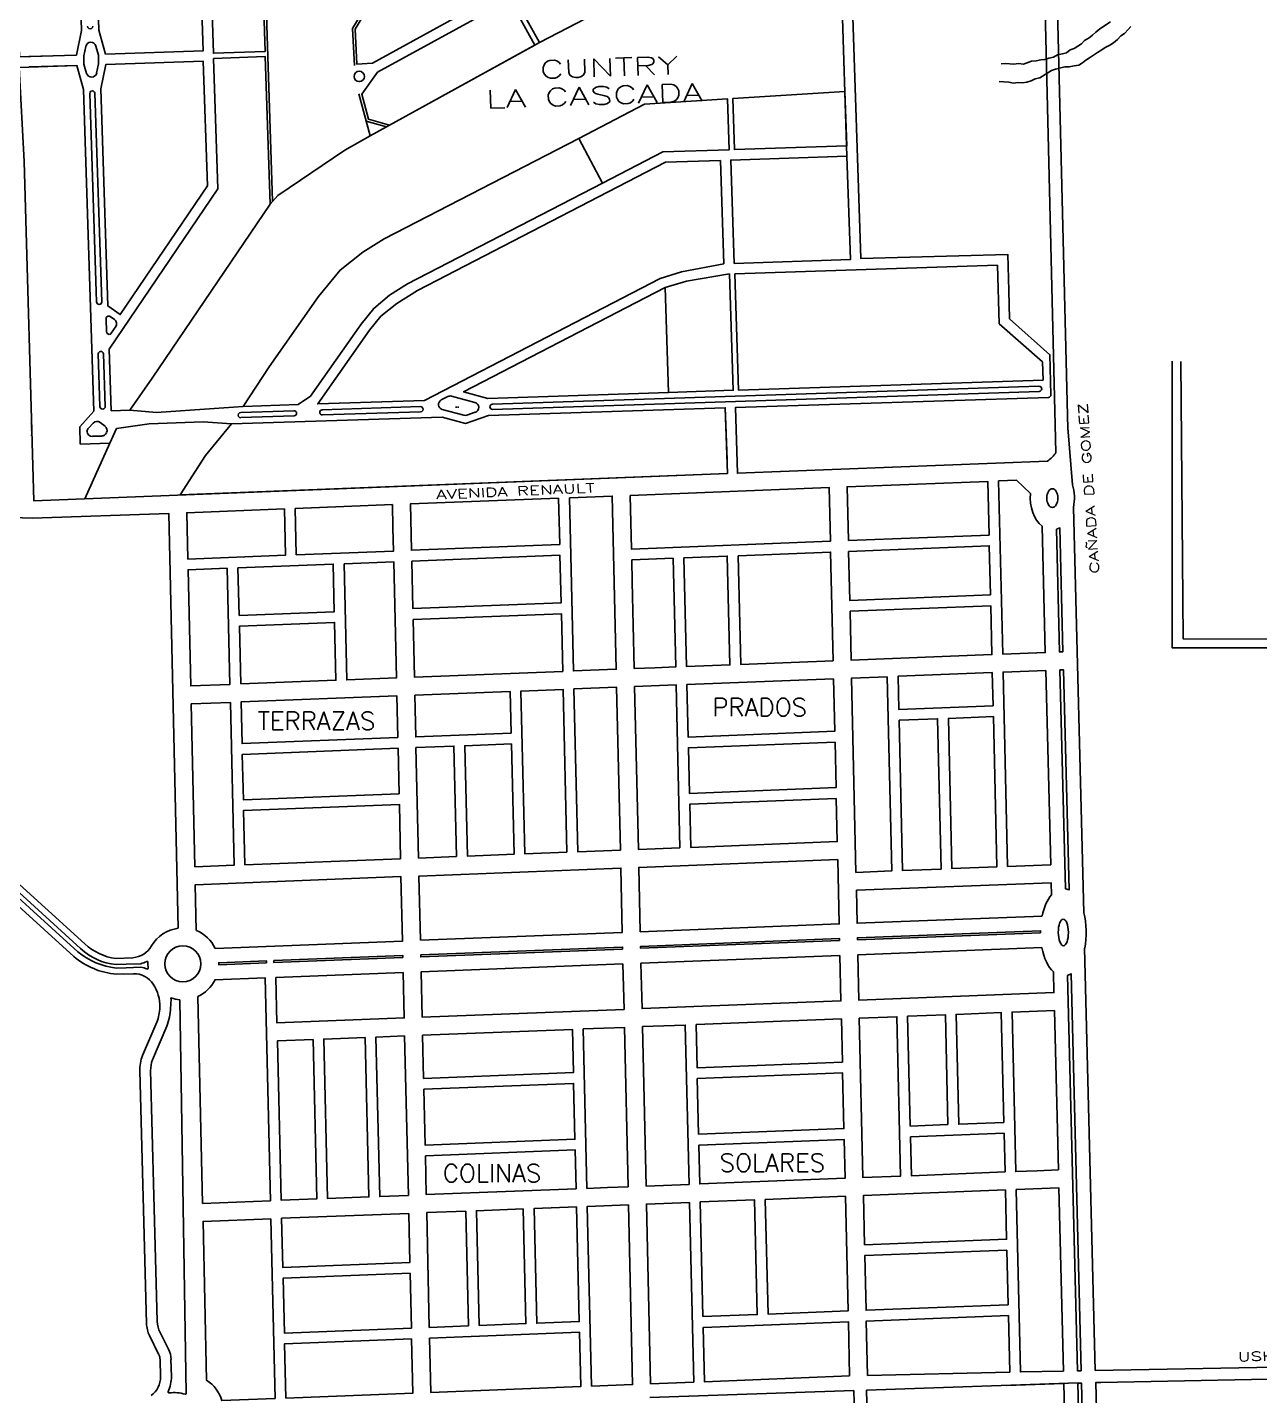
# Model space of a CAD drawing. Header units: millimetres. Extents: x 4374322 to 4409026, y 6503580 to 6534206.
# Drawn here: x 4379357 to 4380729, y 6516995 to 6518517 of the extents above; entities that cross this region are included whole.
import ezdxf

# ---------------------------------------------------------------- set-up
doc = ezdxf.new("R2010")
doc.units = ezdxf.units.MM
for name, color, linetype in [('CANAL', 252, 'Continuous'), ('LINEA CALLE', 252, 'Continuous'), ('NOMBRE BARRIO', 8, 'Continuous'), ('NOMBRE CALLE', 252, 'Continuous')]:
    doc.layers.add(name, color=color, linetype=linetype)
doc.styles.add('ARIAL', font='arial.ttf', dxfattribs={"width": 0.75})
doc.styles.add('ROMANS', font='romans')

msp = doc.modelspace()

# ---------------------------------------------------------------- linework, layer by layer
at = {"layer": 'CANAL', "transparency": 33554687}
for p, q in [((4380546.1, 6518511.6), (4380542.7, 6518508.4)), ((4380550.6, 6518515.3), (4380546.1, 6518511.6)), ((4380562.6, 6518523.2), (4380550.6, 6518515.3)), ((4380578.2, 6518510.4), (4380574.2, 6518507.8)), ((4380582.2, 6518514.6), (4380578.2, 6518510.4)), ((4380585.1, 6518518.2), (4380582.2, 6518514.6)), ((4380530.2, 6518498.9), (4380522.2, 6518493.6)), ((4380533.7, 6518502.6), (4380530.2, 6518498.9)), ((4380538.7, 6518505.3), (4380533.7, 6518502.6)), ((4380542.7, 6518508.4), (4380538.7, 6518505.3)), ((4380561.8, 6518497.2), (4380556.8, 6518494.6)), ((4380565.8, 6518499.9), (4380561.8, 6518497.2)), ((4380570.3, 6518503.6), (4380565.8, 6518499.9)), ((4380574.2, 6518507.8), (4380570.3, 6518503.6)), ((4380479.9, 6518479.7), (4380474.8, 6518479.6)), ((4380484.9, 6518480.9), (4380479.9, 6518479.7)), ((4380489.5, 6518481.5), (4380484.9, 6518480.9)), ((4380494, 6518482.7), (4380489.5, 6518481.5)), ((4380499.1, 6518483.8), (4380494, 6518482.7)), ((4380503.6, 6518486.5), (4380499.1, 6518483.8)), ((4380509.1, 6518487.7), (4380503.6, 6518486.5)), ((4380513.7, 6518488.8), (4380509.1, 6518487.7)), ((4380517.7, 6518492), (4380513.7, 6518488.8)), ((4380522.2, 6518493.6), (4380517.7, 6518492)), ((4380535.3, 6518480.7), (4380531.3, 6518477.6)), ((4380540.3, 6518483.9), (4380535.3, 6518480.7)), ((4380548.3, 6518489.2), (4380540.3, 6518483.9)), ((4380552.8, 6518491.9), (4380548.3, 6518489.2)), ((4380556.8, 6518494.6), (4380552.8, 6518491.9)), ((4380445.9, 6518476.8), (4380440.8, 6518476.6)), ((4380455, 6518476), (4380445.9, 6518476.8)), ((4380460.1, 6518476.7), (4380455, 6518476)), ((4380465.7, 6518476.3), (4380460.1, 6518476.7)), ((4380474.8, 6518479.6), (4380465.7, 6518476.3)), ((4380492.9, 6518466.4), (4380483.9, 6518461)), ((4380496.9, 6518469), (4380492.9, 6518466.4)), ((4380501.5, 6518470.7), (4380496.9, 6518469)), ((4380506, 6518471.8), (4380501.5, 6518470.7)), ((4380511.6, 6518473), (4380506, 6518471.8)), ((4380516.7, 6518473.1), (4380511.6, 6518473)), ((4380522.2, 6518474.3), (4380516.7, 6518473.1)), ((4380527.3, 6518474.9), (4380522.2, 6518474.3)), ((4380531.3, 6518477.6), (4380527.3, 6518474.9)), ((4380443.9, 6518456.4), (4380438.8, 6518456.7)), ((4380449.5, 6518456), (4380443.9, 6518456.4)), ((4380454.6, 6518455.1), (4380449.5, 6518456)), ((4380459.7, 6518455.8), (4380454.6, 6518455.1)), ((4380464.8, 6518455.4), (4380459.7, 6518455.8)), ((4380469.3, 6518456), (4380464.8, 6518455.4)), ((4380474.4, 6518457.7), (4380469.3, 6518456)), ((4380478.9, 6518459.9), (4380474.4, 6518457.7)), ((4380483.9, 6518461), (4380478.9, 6518459.9))]:
    msp.add_line(p, q, dxfattribs=at)
at = {"layer": 'LINEA CALLE', "transparency": 33554687}
for p, q in [((4380492.2, 6518990.5), (4380515, 6518070.4)), ((4379406.1, 6518860.8), (4379417.5, 6518513.5)), ((4380486.1, 6518681.4), (4380501.9, 6518044.2)), ((4380263.2, 6518561.5), (4380269.3, 6518373.8)), ((4379417.5, 6518513.5), (4379411.6, 6518486.2)), ((4379721.1, 6518474.5), (4379719.1, 6518515.7)), ((4379422.1, 6518495.9), (4379419.8, 6518485.5)), ((4379436.1, 6518486), (4379433.2, 6518496.2)), ((4379411.6, 6518486.2), (4379358.8, 6518484.5)), ((4379419.8, 6518485.5), (4379420.1, 6518476)), ((4379436.4, 6518476.5), (4379436.1, 6518486)), ((4379412, 6518474.7), (4379359.1, 6518473)), ((4379419.6, 6518448.1), (4379412, 6518474.7)), ((4379420.1, 6518476), (4379423, 6518465.8)), ((4379434.2, 6518466.2), (4379436.4, 6518476.5)), ((4379431.1, 6518090.2), (4379419.6, 6518448.1)), ((4379426.5, 6518443.5), (4379434.1, 6518211.6)), ((4379439.8, 6518211.8), (4379432.2, 6518443.7)), ((4380136.4, 6518437.5), (4380043.9, 6518431.7)), ((4380267, 6518445.7), (4380142.2, 6518437.8)), ((4380144, 6518381.2), (4380269, 6518385.3)), ((4380090.8, 6518234.7), (4380138.5, 6518242.8)), ((4380138.5, 6518242.8), (4380142.7, 6518113.4)), ((4379842.6, 6518111.7), (4380067, 6518227.7)), ((4379444.8, 6518193), (4379445.2, 6518178.4)), ((4379454, 6518192.1), (4379449.3, 6518195.4)), ((4379450.5, 6518176.9), (4379455.4, 6518184.2)), ((4379672.3, 6518107), (4379728.6, 6518187.1)), ((4379436, 6518153.9), (4379437.9, 6518095.2)), ((4379443.6, 6518095.4), (4379441.7, 6518154.1)), ((4380483, 6518117.8), (4379874.7, 6518097.9)), ((4379658.4, 6518097.5), (4379672.3, 6518107)), ((4379817.8, 6518102.6), (4379825.1, 6518106.4)), ((4379855.2, 6518099.9), (4379829.2, 6518106.9)), ((4379869.7, 6518104.4), (4379842.6, 6518111.7)), ((4380483.1, 6518112.1), (4379874.9, 6518092.1)), ((4379415.4, 6518072.6), (4379431.1, 6518090.2)), ((4379471.3, 6518091.4), (4379500.7, 6518088.5)), ((4379500.7, 6518088.5), (4379565.1, 6518093.3)), ((4379597.1, 6518095.5), (4379565.1, 6518093.3)), ((4379594.5, 6518088.7), (4379653.9, 6518090.7)), ((4379654, 6518084.9), (4379594.7, 6518083)), ((4379597.1, 6518095.5), (4379658.4, 6518097.5)), ((4379685.2, 6518091.7), (4379794.5, 6518095.3)), ((4379685.4, 6518085.9), (4379794.7, 6518089.5)), ((4379842.8, 6518085.6), (4379818.9, 6518092)), ((4379834.4, 6518095.4), (4379834.4, 6518093.7)), ((4379836.7, 6518095.5), (4379836.7, 6518093.8)), ((4379870.3, 6518085.3), (4379844.8, 6518076.6)), ((4379855.6, 6518088.9), (4379846.1, 6518085.7)), ((4380133.9, 6518093.9), (4379870.3, 6518085.3)), ((4380135.8, 6518036.4), (4380133.9, 6518093.9)), ((4379415.7, 6518053.6), (4379415.4, 6518072.6)), ((4379430.3, 6518077), (4379425, 6518071.4)), ((4379438, 6518077.6), (4379443.6, 6518073.3)), ((4379448.9, 6518054.7), (4379456.2, 6518070.7)), ((4379456.2, 6518070.7), (4379492.6, 6518076.1)), ((4379492.6, 6518076.1), (4379552.7, 6518078.4)), ((4379552.7, 6518078.4), (4379584.3, 6518075.9)), ((4379555.5, 6518040.9), (4379584.3, 6518075.9)), ((4379818.7, 6518083.6), (4379584.3, 6518075.9)), ((4379844.8, 6518076.6), (4379818.7, 6518083.6)), ((4379448.9, 6518054.7), (4379415.7, 6518053.6)), ((4379420.9, 6517992.8), (4379448.9, 6518054.7)), ((4379429.4, 6518062.2), (4379440, 6518062.5)), ((4379539.9, 6518016.9), (4379555.5, 6518040.9)), ((4379526.9, 6517435.5), (4379534, 6516997.7, -648.1)), ((4380279.8, 6516901.9, -648.1), (4380276.8, 6517000.8, -648.1)), ((4380290.9, 6517001.3, -648.1), (4380313.3, 6516243.2, -648.1))]:
    msp.add_line(p, q, dxfattribs=at)
for points in [[(4379363, 6518936.2), (4379334.3, 6518935.3), (4379348.3, 6518484.1), (4379348.3, 6518484.1), (4379411, 6518486.2)], [(4379334.3, 6518935.3), (4379348.3, 6518484.1), (4379348.3, 6518484.1), (4379411, 6518486.2)], [(4379630, 6518323.6), (4379618.3, 6518680.7), (4379779.9, 6518685.9), (4379819.9, 6518702.7), (4379867.2, 6518724.3), (4380051.3, 6518820.2), (4380056.2, 6518821.7), (4380279.9, 6518829), (4380297.7, 6518848.1), (4380296.4, 6518890)], [(4379771.6, 6518746.2), (4379556, 6518738.4), (4379564.2, 6518488.3), (4379621.7, 6518490.2), (4379615.4, 6518683.4), (4379773.6, 6518688.6), (4379771.6, 6518746.2)], [(4380466.8, 6518700.2), (4380094.7, 6518683.7), (4380067.6, 6518680.5), (4380040.2, 6518676.2), (4380014.9, 6518671.2), (4379989.2, 6518664.8), (4379963.6, 6518657.2), (4379938, 6518648), (4379912.9, 6518637.1), (4379889.1, 6518625.8), (4379864.3, 6518614.1), (4379754.1, 6518553.3), (4379732.7, 6518538.6), (4379719.1, 6518515.7), (4379721.1, 6518474.5)], [(4380263.2, 6518561.5), (4380260.7, 6518619), (4380112.1, 6518612.3), (4380086.6, 6518610.5), (4380060.1, 6518606.7), (4380034, 6518601.7), (4379991.9, 6518590.6), (4379951.5, 6518575.6), (4379899, 6518551), (4379927, 6518500.2)], [(4379888.4, 6518558.3), (4379860.6, 6518608.7), (4379755.6, 6518550.8), (4379734.9, 6518536.6), (4379722, 6518515), (4379723.7, 6518476.3), (4379741.3, 6518477.3), (4379888.4, 6518558.3)], [(4379627.2, 6518320.5), (4379635.7, 6518329.9), (4379710.3, 6518380.3), (4379738.6, 6518396.3), (4379760.3, 6518408.2), (4379927, 6518500.2), (4379999.5, 6518537.8), (4380090.7, 6518553.8), (4380263.2, 6518561.5)], [(4380274.7, 6518562), (4380284.8, 6518259.9), (4380448.2, 6518264.5), (4380449.3, 6518224.2), (4380449.3, 6518224.2)], [(4379922, 6518497.4), (4379893.9, 6518548.2), (4379746.9, 6518467.2), (4379729.3, 6518442.6), (4379736.6, 6518415.1), (4379760.3, 6518408.3), (4379922, 6518497.4)], [(4379658.4, 6518097.5), (4379597.1, 6518095.5), (4379626.3, 6518139.5), (4379681.1, 6518217.6), (4379705.2, 6518247), (4379730.3, 6518267.1), (4379754.2, 6518282), (4379970.9, 6518393.4), (4380043.9, 6518431.7), (4380136.4, 6518437.5), (4380138.3, 6518381), (4380064.5, 6518378.6), (4379997.1, 6518343.8), (4379970.9, 6518393.4), (4379997.1, 6518343.8), (4379780.2, 6518231.7), (4379760.3, 6518219.2), (4379742.6, 6518204.4), (4379728.6, 6518187.1), (4379672.3, 6518107), (4379658.4, 6518097.5)], [(4379726.1, 6518443.3), (4379738.6, 6518396.3), (4379756.7, 6518406.3), (4379734.2, 6518412.8)], [(4380136.4, 6518437.5), (4380136.4, 6518437.5), (4380138.3, 6518381)], [(4380269, 6518385.3), (4380144, 6518381.2), (4380142.2, 6518437.8), (4380267, 6518445.7), (4380269, 6518385.3)], [(4380142.2, 6518437.8), (4380144, 6518381.2)], [(4380128.4, 6518369.1), (4380067.4, 6518367.1), (4379791.2, 6518224.5), (4379768.2, 6518210), (4379750.6, 6518195.9), (4379737.8, 6518180.1), (4379680.2, 6518098.2), (4379799, 6518102.1), (4380061.3, 6518237.7), (4380085, 6518245.3), (4380132.2, 6518254.1)], [(4380128.4, 6518369.1), (4380067.4, 6518367.1), (4379791.2, 6518224.5), (4379768.2, 6518210), (4379750.6, 6518195.9), (4379737.8, 6518180.1), (4379680.2, 6518098.2), (4379799, 6518102.1), (4380061.3, 6518237.7), (4380085, 6518245.3), (4380132.2, 6518254.1), (4380128.4, 6518369.1)], [(4380128.4, 6518369.1), (4380132.2, 6518254.1)], [(4380144.3, 6518243), (4380436.7, 6518252.5), (4380438.8, 6518187.4), (4380486.8, 6518144.9), (4380487.5, 6518124.7), (4380148.5, 6518113.6), (4380144.3, 6518243)], [(4380138.5, 6518242.8), (4380090.8, 6518234.7), (4380067, 6518227.7), (4380070.8, 6518111), (4380142.7, 6518113.4), (4380138.5, 6518242.8)], [(4380067, 6518227.7), (4379842.6, 6518111.7), (4379869.7, 6518104.4), (4380070.8, 6518111)], [(4380449.3, 6518224.2), (4380450.2, 6518192.7)], [(4381193.7, 6517818.7), (4380922.7, 6517812.1), (4380823.7, 6517826.8), (4380631.3, 6517826.8), (4380631.4, 6518145.8)], [(4381193.5, 6517826.1), (4380924.1, 6517821.9), (4380830.4, 6517836.4), (4380643.5, 6517836.9), (4380640.8, 6518145.5)], [(4379471.3, 6518091.4), (4379500.7, 6518088.5)], [(4380136.3, 6518020.8), (4379527, 6517997), (4379555.5, 6518040.9), (4379584.3, 6518075.9), (4379818.7, 6518083.6), (4379844.8, 6518076.6), (4379870.3, 6518085.3), (4380133.9, 6518093.9), (4380136.3, 6518020.8)], [(4380520.2, 6518008.4), (4380515, 6518071.6)], [(4380136.3, 6518020.8), (4379364.2, 6517990.6)], [(4380270.9, 6517946.2), (4380269.5, 6518006), (4380426, 6518012.1), (4380427.4, 6517952.4), (4380270.9, 6517946.2)], [(4380473.6, 6517998.6), (4380458, 6518013.3), (4380438, 6518012.6), (4380442.6, 6517819.9), (4380490, 6517821.7), (4380486.4, 6517962.3)], [(4379948.3, 6517993.4), (4379783.4, 6517987), (4379784.6, 6517935.4), (4379949.6, 6517941.9), (4379948.3, 6517993.4)], [(4379960.3, 6517993.9), (4380008.1, 6517995.8), (4380012.5, 6517803.1), (4379964.9, 6517801.2), (4379960.3, 6517993.9)], [(4380028.1, 6517996.5), (4380249.5, 6518005.2), (4380250.9, 6517945.5), (4380029.4, 6517936.8), (4380028.1, 6517996.5)], [(4379643.2, 6517981.5), (4379534.5, 6517977.2), (4379535.7, 6517925.7), (4379644.3, 6517929.9), (4379643.2, 6517981.5)], [(4379655.1, 6517982), (4379763.4, 6517986.2), (4379764, 6517960.4), (4379764.6, 6517934.6), (4379656.3, 6517930.4), (4379655.1, 6517982)], [(4380521.4, 6517983.1), (4380532.8, 6517532.3)], [(4379362.8, 6517971.3), (4379514.5, 6517976.5), (4379525.1, 6517515)], [(4380502.3, 6517958.8), (4380506.2, 6517960.3), (4380509.7, 6517822.5), (4380505.7, 6517822.4), (4380502.3, 6517958.8)], [(4380148.1, 6517929.4), (4380251.1, 6517933.5), (4380253.9, 6517812.5), (4380151, 6517808.5), (4380148.1, 6517929.4)], [(4380271.1, 6517934.2), (4380427.7, 6517940.4), (4380429, 6517885.8), (4380272.4, 6517879.7), (4380271.1, 6517934.2)], [(4379592.7, 6517862.9), (4379591.4, 6517915.9), (4379697.5, 6517920), (4379698.7, 6517867.1), (4379592.7, 6517862.9)], [(4379709.5, 6517920.5), (4379764.9, 6517922.6), (4379767.9, 6517793.5), (4379712.5, 6517791.3), (4379709.5, 6517920.5)], [(4379784.9, 6517923.4), (4379949.8, 6517929.9), (4379951.1, 6517876.9), (4379786.1, 6517870.5), (4379784.9, 6517923.4)], [(4380029.7, 6517924.8), (4380075.8, 6517926.6), (4380078.7, 6517805.7), (4380055.6, 6517804.8), (4380032.5, 6517803.8), (4380030.3, 6517900.2), (4380029.7, 6517924.8)], [(4380087.8, 6517927.1), (4380136.1, 6517929), (4380139, 6517808), (4380090.7, 6517806.1), (4380087.8, 6517927.1)], [(4379579.4, 6517915.4), (4379535.9, 6517913.7), (4379538.9, 6517784.6), (4379582.5, 6517786.3), (4379579.4, 6517915.4)], [(4380272.7, 6517867.7), (4380429.3, 6517873.8), (4380430.6, 6517819.4), (4380273.9, 6517813.3), (4380272.7, 6517867.7)], [(4379786.4, 6517858.5), (4379951.4, 6517864.9), (4379952.9, 6517800.7), (4379787.8, 6517794.3), (4379786.4, 6517858.5)], [(4379594.5, 6517786.7), (4379593, 6517850.9), (4379699, 6517855.1), (4379700.5, 6517790.9), (4379594.5, 6517786.7)], [(4380314.1, 6517794.8), (4380274.4, 6517793.3), (4380279.3, 6517577.2), (4380319.2, 6517578.8), (4380314.1, 6517794.8)], [(4380431.9, 6517762.5), (4380327, 6517758.4), (4380326.1, 6517795.3), (4380431, 6517799.4), (4380431.9, 6517762.5)], [(4380496, 6517585.7), (4380448.1, 6517583.8), (4380443, 6517799.9), (4380490.5, 6517801.7), (4380496, 6517585.7)], [(4380512.4, 6517559), (4380516.4, 6517557.6), (4380510.2, 6517802.5), (4380506.2, 6517802.4), (4380512.4, 6517559)], [(4379957.6, 6517599.6), (4379910.7, 6517597.8), (4379906.4, 6517778.9), (4379953.4, 6517780.7), (4379957.6, 6517599.6)], [(4380017.1, 6517601.9), (4379969.6, 6517600.1), (4379965.3, 6517781.2), (4380012.9, 6517783.1), (4380017.1, 6517601.9)], [(4380083.4, 6517604.5), (4380037.1, 6517602.7), (4380032.9, 6517783.9), (4380079.2, 6517785.7), (4380083.4, 6517604.5)], [(4380254.4, 6517792.5), (4380091.1, 6517786.1), (4380092.5, 6517727.7), (4380255.7, 6517734.1), (4380254.4, 6517792.5)], [(4379583, 6517766.3), (4379539.4, 6517764.6), (4379543.5, 6517583.4), (4379587.2, 6517585.1), (4379583, 6517766.3)], [(4379769.4, 6517727.1), (4379596, 6517720.4), (4379594.9, 6517766.7), (4379768.3, 6517773.5), (4379769.4, 6517727.1)], [(4379788.3, 6517774.3), (4379894.4, 6517778.4), (4379895.5, 6517732.1), (4379789.4, 6517727.9), (4379788.3, 6517774.3)], [(4380432.2, 6517750.5), (4380382.1, 6517748.5), (4380386, 6517581.4), (4380436.1, 6517583.4), (4380432.2, 6517750.5)], [(4380327.3, 6517746.4), (4380370.1, 6517748), (4380374, 6517580.9), (4380331.2, 6517579.2), (4380327.3, 6517746.4)], [(4379898.7, 6517597.3), (4379846.8, 6517595.3), (4379843.9, 6517718.1), (4379895.8, 6517720.1), (4379898.7, 6517597.3)], [(4380256, 6517722.1), (4380092.8, 6517715.7), (4380094, 6517665), (4380257.2, 6517671.4), (4380256, 6517722.1)], [(4379770.8, 6517664.7), (4379597.5, 6517658), (4379596.3, 6517708.4), (4379769.7, 6517715.2), (4379770.8, 6517664.7)], [(4379834.8, 6517594.8), (4379792.5, 6517593.1), (4379789.6, 6517715.9), (4379831.9, 6517717.6), (4379834.8, 6517594.8)], [(4380257.4, 6517659.4), (4380094.3, 6517653), (4380095.4, 6517605), (4380258.5, 6517611.4), (4380257.4, 6517659.4)], [(4379772.5, 6517592.4), (4379771.1, 6517652.7), (4379597.8, 6517646), (4379599.2, 6517585.6), (4379772.5, 6517592.4)], [(4379794.6, 6517501.6), (4379792.9, 6517573.1), (4380017.6, 6517581.9), (4380019.2, 6517510.3), (4379794.6, 6517501.6)], [(4380039.2, 6517511.1), (4380037.5, 6517582.7), (4380259, 6517591.4), (4380260.6, 6517519.8), (4380039.2, 6517511.1)], [(4379545.1, 6517512.4), (4379544, 6517563.4), (4379772.9, 6517572.4), (4379774.6, 6517500.8), (4379566.2, 6517492.6)], [(4380279.8, 6517557.2), (4380496.5, 6517565.7), (4380496.8, 6517552.1)], [(4380486.4, 6517528.6), (4380280.6, 6517520.6), (4380279.8, 6517557.2)], [(4380484.6, 6517510.1), (4380281, 6517502.2), (4380281, 6517504.4), (4380484.6, 6517512.3), (4380484.6, 6517510.1)], [(4380019.6, 6517491.9), (4380019.6, 6517491.9), (4379795, 6517483.1), (4379794.9, 6517485.3), (4380019.6, 6517494.1), (4380019.6, 6517493), (4380019.6, 6517491.9)], [(4380261.1, 6517501.4), (4380261, 6517503), (4380261, 6517503.6), (4380039.6, 6517494.9), (4380039.6, 6517492.7), (4380261.1, 6517501.4)], [(4380261.1, 6517501.4), (4380261, 6517502.5), (4380261, 6517503.6)], [(4380281.4, 6517485.6), (4380486.1, 6517493.6)], [(4380533.8, 6517492.8), (4380545.7, 6517023.1)], [(4379623.3, 6517476.4), (4379623.3, 6517478.6), (4379570.1, 6517476.6), (4379570.1, 6517474.4), (4379623.3, 6517476.4)], [(4379775, 6517482.4), (4379775, 6517484.6), (4379631.5, 6517479), (4379631.5, 6517476.8), (4379775, 6517482.4)], [(4380020, 6517475.3), (4379795.4, 6517466.6), (4379796.5, 6517416), (4380021.2, 6517424.8), (4380020, 6517475.3)], [(4380261.4, 6517484.8), (4380262.6, 6517434.2), (4380041.2, 6517425.6), (4380040, 6517476.1), (4380261.4, 6517484.8)], [(4380281.4, 6517485.6), (4380282.6, 6517435), (4380499.6, 6517443.5), (4380499, 6517466.4)], [(4379775.4, 6517465.8), (4379776.5, 6517415.2), (4379634.9, 6517409.7), (4379633.7, 6517460.2), (4379775.4, 6517465.8)], [(4380530, 6517022.8), (4380526, 6517022.7), (4380514.9, 6517462.4), (4380518.8, 6517464.5), (4380530, 6517022.8)], [(4379565.9, 6517457.6), (4379621.8, 6517459.8), (4379627.6, 6517211.9), (4379552.1, 6517208.9), (4379546.8, 6517439)], [(4380283, 6517415), (4380324.8, 6517416.6), (4380329, 6517239.3), (4380287.1, 6517237.7), (4380283, 6517415)], [(4380381.7, 6517296.6), (4380339.7, 6517295), (4380336.8, 6517417.1), (4380378.9, 6517418.8), (4380381.7, 6517296.6)], [(4380443.9, 6517299), (4380393.7, 6517297.1), (4380390.8, 6517419.2), (4380441, 6517421.2), (4380443.9, 6517299)], [(4380504.6, 6517246.2), (4380480.9, 6517245.2), (4380457.1, 6517244.3), (4380453, 6517421.7), (4380500.1, 6517423.5), (4380504.6, 6517246.2)], [(4379797, 6517396), (4379963.7, 6517402.5), (4379964.8, 6517354.4), (4379798.1, 6517347.9), (4379797, 6517396)], [(4379975.6, 6517403), (4379998.6, 6517403.9), (4380021.6, 6517404.8), (4380025.7, 6517227.5), (4380002.8, 6517226.6), (4379979.8, 6517225.7), (4379975.6, 6517403)], [(4380041.6, 6517405.6), (4380089.3, 6517407.4), (4380093.5, 6517230.1), (4380045.7, 6517228.2), (4380041.6, 6517405.6)], [(4380101.3, 6517407.9), (4380263.1, 6517414.2), (4380264.2, 6517366.1), (4380102.4, 6517359.8), (4380101.3, 6517407.9)], [(4379675.1, 6517391.2), (4379635.4, 6517389.7), (4379639.6, 6517212.4), (4379679.2, 6517213.9), (4379675.1, 6517391.2)], [(4379733, 6517393.5), (4379687, 6517391.7), (4379691.2, 6517214.4), (4379737.2, 6517216.2), (4379733, 6517393.5)], [(4379777, 6517395.2), (4379761, 6517394.6), (4379745, 6517394), (4379749.2, 6517216.6), (4379781.1, 6517217.9), (4379777, 6517395.2)], [(4380102.7, 6517347.8), (4380264.4, 6517354.1), (4380265.9, 6517292.1), (4380104.2, 6517285.8), (4380102.7, 6517347.8)], [(4379798.4, 6517335.9), (4379965.1, 6517342.4), (4379966.5, 6517280.4), (4379799.8, 6517273.9), (4379798.4, 6517335.9)], [(4380104.5, 6517273.8), (4380266.1, 6517280.1), (4380267.1, 6517236.9), (4380105.5, 6517230.6), (4380104.5, 6517273.8)], [(4380445.2, 6517243.9), (4380341, 6517239.8), (4380340, 6517283), (4380444.1, 6517287), (4380445.2, 6517243.9)], [(4379800.1, 6517261.9), (4379966.8, 6517268.4), (4379967.8, 6517225.2), (4379801.1, 6517218.7), (4379800.1, 6517261.9)], [(4380178.4, 6517213.4), (4380267.6, 6517216.9), (4380270.5, 6517089.3), (4380181.4, 6517085.8), (4380178.4, 6517213.4)], [(4380445.6, 6517223.9), (4380446.9, 6517169.1), (4380288.8, 6517163), (4380287.6, 6517217.7), (4380445.6, 6517223.9)], [(4380510.2, 6517022.4), (4380462.4, 6517021.5), (4380457.6, 6517224.3), (4380505.1, 6517226.2), (4380510.2, 6517022.4)], [(4379909, 6517202.9), (4379856.9, 6517200.8), (4379860, 6517073.2), (4379912, 6517075.3), (4379909, 6517202.9)], [(4379968.3, 6517205.2), (4379921, 6517203.3), (4379924, 6517075.7), (4379971.3, 6517077.6), (4379968.3, 6517205.2)], [(4380026.1, 6517207.5), (4379980.3, 6517205.7), (4379985, 6517005.7), (4380030.7, 6517007.5), (4380026.1, 6517207.5)], [(4380094, 6517210.1), (4380046.1, 6517208.2), (4380050.7, 6517008.3), (4380098.7, 6517010.2), (4380094, 6517210.1)], [(4380109, 6517083), (4380106, 6517210.6), (4380166.4, 6517212.9), (4380169.4, 6517085.3), (4380109, 6517083)], [(4379781.5, 6517197.9), (4379640.1, 6517192.4), (4379641.4, 6517137.8), (4379782.8, 6517143.3), (4379781.5, 6517197.9)], [(4379845, 6517200.4), (4379801.5, 6517198.7), (4379804.4, 6517071.1), (4379848, 6517072.8), (4379845, 6517200.4)], [(4380447.2, 6517157.1), (4380448.6, 6517096.3), (4380290.5, 6517090.1), (4380289.1, 6517151), (4380447.2, 6517157.1)], [(4379783.1, 6517131.3), (4379641.6, 6517125.8), (4379643.1, 6517064.8), (4379784.5, 6517070.3), (4379783.1, 6517131.3)], [(4380448.9, 6517084.3), (4380450.4, 6517021.3), (4380292.2, 6517017.7), (4380290.8, 6517078.1), (4380448.9, 6517084.3)], [(4379804.7, 6517059.1), (4379971.6, 6517065.6), (4379973, 6517005.3), (4379806.1, 6516998.7), (4379804.7, 6517059.1)], [(4380272.2, 6517017), (4380110.7, 6517010.6), (4380110, 6517040.8), (4380109.3, 6517071), (4380270.8, 6517077.3), (4380272.2, 6517017)], [(4379784.7, 6517058.3), (4379643.4, 6517052.8), (4379644.8, 6516992.4), (4379786.1, 6516998), (4379784.7, 6517058.3)], [(4380545.7, 6517023.1), (4380785.6, 6517027.6)], [(4380290.9, 6517001.3), (4380526.7, 6517009.3)], [(4380600.4, 6515724.5), (4380770.7, 6515729), (4380770.7, 6515729), (4380759.9, 6516157.5), (4380738.2, 6517013.3), (4380551.7, 6517009.7), (4380546.1, 6517009.6), (4380564.1, 6516296.9)], [(4380050, 6516993.1), (4380276.8, 6517000.8)]]:
    msp.add_lwpolyline(points, dxfattribs=at)
for points in [[(4379444.2, 6518487.3), (4379436.6, 6518514), (4379435.9, 6518537.9), (4379435.1, 6518561.9), (4379429.4, 6518734.9), (4379544.4, 6518738.7), (4379552.6, 6518490.8)], [(4379564.4, 6518482.6), (4379621.9, 6518484.5), (4379627.2, 6518320.5), (4379495.9, 6518126.8), (4379471.3, 6518091.4), (4379450.5, 6518090.7), (4379448.3, 6518159.1), (4379569.1, 6518337.3)], [(4379353.7, 6518367.9), (4379347.8, 6518472.6), (4379412, 6518474.7), (4379347.8, 6518472.6), (4379353.7, 6518367.9), (4379353.7, 6518367.9), (4379364.2, 6517990.6), (4379364.2, 6517990.6), (4379353.7, 6518367.9)], [(4379438.8, 6518448.7), (4379446.7, 6518207.2), (4379460.4, 6518197.5), (4379557.5, 6518340.7), (4379552.9, 6518479.3), (4379444.6, 6518475.8)], [(4380143.7, 6518254.5), (4380273.1, 6518258.7), (4380269.3, 6518373.8), (4380139.9, 6518369.5)]]:
    msp.add_lwpolyline(points, close=True, dxfattribs=at)
for points in [[(4380450.2, 6518192.7), (4380495.2, 6518152.9), (4380496.3, 6518108.5, -0.412088), (4380493.4, 6518105.4), (4380145.4, 6518094.3), (4380147.3, 6518021.2), (4380492.4, 6518034.7)], [(4379526.9, 6517435.5, -0.064093), (4379516.9, 6517437.6, -0.040117), (4379516.5, 6517426.6, -0.088823), (4379512.2, 6517406), (4379496.4, 6517368.7, 0.109518), (4379494.3, 6517356.8, 0.109518)]]:
    msp.add_lwpolyline(points, format="xyb", dxfattribs=at)
at = {"layer": 'LINEA CALLE', "linetype": 'Continuous', "transparency": 33554687}
for points in [[(4379525.1, 6517515, 0.235358), (4379495.4, 6517495.3, -0.235332), (4379474.6, 6517482.2), (4379455.6, 6517481.5, -0.16167), (4379421.1, 6517497.6), (4379283.1, 6517622.8), (4379239.7, 6517662.2), (4379176, 6517719.9, -0.20244), (4379160, 6517754.5), (4379154.9, 6517909.2, -0.239501), (4379166.2, 6517933.3, 0.17186), (4379179.2, 6517953.7, -0.338769), (4379206.7, 6517976.5), (4379362.8, 6517971.3)], [(4379482.2, 6517356.3, -0.106795), (4379485.4, 6517373.4), (4379501.1, 6517410.6, 0.088432), (4379504.5, 6517427, 0.158583), (4379497.1, 6517452.8, 0.257294), (4379475.2, 6517464.5), (4379456.2, 6517463.8, -0.151807), (4379408.8, 6517483.6), (4379272.4, 6517607.4)]]:
    msp.add_lwpolyline(points, format="xyb", dxfattribs=at)
at = {"layer": 'LINEA CALLE', "linetype": 'Continuous', "ltscale": 5, "transparency": 33554687}
msp.add_lwpolyline([(4379276.3, 6517613), (4379413.2, 6517488.9, 0.147658), (4379456, 6517470.7), (4379467.1, 6517471.1), (4379483.5, 6517471.7, -0.047602), (4379490.2, 6517469.7, 0.575241), (4379491.6, 6517470.7, -0.048578), (4379491.3, 6517477.2, 0.575241), (4379489.9, 6517478.1, -0.047602), (4379483.3, 6517475.6), (4379467.1, 6517475), (4379455.8, 6517474.6, -0.167186), (4379416.4, 6517492.5), (4379279.2, 6517617.1)], format="xyb", dxfattribs=at)
at = {"layer": 'LINEA CALLE', "transparency": 33554687, "elevation": -648.1}
for points in [[(4379489.6, 6517075.4), (4379482.2, 6517356.3)], [(4379501.7, 6517078), (4379494.3, 6517356.8)], [(4379514.1, 6517046.8), (4379504.8, 6517065.3)], [(4379503.2, 6517041.4), (4379493, 6517061.9)], [(4379505.3, 6517016.2), (4379504.8, 6517035.1)], [(4379517.4, 6517016.6), (4379516.9, 6517035.4)]]:
    msp.add_lwpolyline(points, dxfattribs=at)
at = {"layer": 'LINEA CALLE', "transparency": 33554687}
msp.add_lwpolyline([(4379628.1, 6517191.9), (4379552.6, 6517188.9), (4379556.6, 6517012.2, -0.186662), (4379573.4, 6516989.6), (4379632.8, 6516992)], format="xyb", close=True, dxfattribs=at)
at = {"layer": 'LINEA CALLE', "transparency": 33554687, "elevation": -648.1}
msp.add_lwpolyline([(4380550.8, 6516280.3, 0.051443), (4380542.7, 6516280.1, -0.603171), (4380541.7, 6516281.6, 0.144294), (4380544.6, 6516290.2, -0.144294), (4380541.7, 6516281.6, 0.603171), (4380542.7, 6516280.1, -0.051443), (4380550.8, 6516280.3, 0.603171), (4380551.8, 6516281.8, -0.161837), (4380548.6, 6516290.3), (4380530.3, 6517009.2), (4380526.3, 6517009.1), (4380544.6, 6516290.2)], format="xyb", dxfattribs=at)
at = {"layer": 'LINEA CALLE', "transparency": 33554687}
msp.add_polyline3d([(4380446.7, 6517006.6, 0), (4380510.6, 6517008.7, 0), (4380528.6, 6516296.1, 0)], dxfattribs=at)
for centre, radius in [((4379726.5, 6518462.5), 5.76), ((4379530.1, 6517475.4), 20)]:
    msp.add_circle(centre, radius, dxfattribs=at)
for centre, radius, start, end in [((4379426.9, 6518518.4), 2.88, 181.8778, 1.8779), ((4379427.7, 6518494.7), 5.76, 15.8931, 167.8627), ((4379428.6, 6518467.4), 5.76, 195.8931, 347.8627), ((4379429.4, 6518443.6), 2.88, 1.8779, 181.8779), ((4379437, 6518211.7), 2.88, 181.8779, 1.8779), ((4379447.6, 6518193.1), 2.88, 54.8612, 181.8779), ((4379450.7, 6518187.4), 5.76, 325.8612, 54.8612), ((4379448.1, 6518178.5), 2.88, 181.8779, 325.8612), ((4379438.9, 6518153.8), 2.88, 5.6496, 178.1061), ((4380483.1, 6518115), 2.88, 271.8777, 91.8777), ((4379820.4, 6518097.5), 5.76, 117.3266, 254.9883), ((4379827.7, 6518101.3), 5.76, 74.9883, 117.3266), ((4379853.7, 6518094.3), 5.76, 288.7671, 74.9883), ((4379440.8, 6518095.3), 2.88, 181.9051, 1.9051), ((4379594.6, 6518085.8), 2.88, 91.8777, 272.0241), ((4379653.9, 6518087.8), 2.88, 271.8777, 91.8777), ((4379685.3, 6518088.8), 2.88, 91.8777, 271.8777), ((4379794.6, 6518092.4), 2.88, 271.9745, 91.9745), ((4379844.3, 6518091.1), 5.76, 254.9883, 288.7671), ((4379874.8, 6518095), 2.88, 91.8777, 271.8777), ((4379429.2, 6518067.4), 5.76, 136.8779, 179.4608), ((4379434.5, 6518073), 5.76, 52.0458, 136.8779), ((4379440, 6518068.7), 5.76, 335.6279, 52.0458), ((4379429.2, 6518067.9), 5.76, 184.2951, 271.8779), ((4379439.8, 6518068.3), 5.76, 271.8779, 335.6279), ((4380472.3, 6518064.3), 35.8, 304.1637, 325.7436), ((4379530.1, 6517475.4), 40, 25.5852, 67.8754), ((4379530.1, 6517475.4), 40, 294.7531, 333.6376), ((4379524.6, 6517077, -648.1), 35, 182.5027, 205.527), ((4379532.3, 6517078.9, -648.1), 30.7, 181.6871, 206.3425), ((4379486.8, 6517033.9, -648.1), 18.1, 3.5717, 24.458), ((4379493.9, 6517035.7, -648.1), 23.1, 359.213, 28.8167), ((4379479.8, 6517015.7, -648.1), 25.5, 306.2766, 1.1704), ((4379477.9, 6517016, -648.1), 39.5, 335.2755, 0.752), ((4379514.7, 6516999.1, -648.1), 1.01, 154.5127, 278.9012), ((4379520.8, 6516956.6, -648.1), 41.9, 73.3631, 98.0874), ((4379533, 6516997.7, -648.1), 1.01, 252.5493, 1.5148)]:
    msp.add_arc(centre, radius, start, end, dxfattribs=at)
for centre, major_axis, ratio, start_param, end_param in [((4380497.9, 6517993.5), (0, 35.2), 0.69787, 4.412384, 5.149422), ((4380497.9, 6517993.5), (0, 35.2), 0.69787, 7.709102, 8.938727), ((4380510.1, 6517510.4), (0, -48.8), 0.522544, 3.68698, 4.329171), ((4380510.1, 6517510.4), (0, -48.8), 0.522544, 7.484958, 8.319896), ((4380510.1, 6517510.4), (0, -48.8), 0.522544, 4.672395, 4.717538), ((4380510.1, 6517510.4), (0, -48.8), 0.522544, 5.06366, 5.834688)]:
    msp.add_ellipse(centre, major_axis=major_axis, ratio=ratio, start_param=start_param, end_param=end_param, dxfattribs=at)
for centre, major_axis, ratio in [((4380497.9, 6517993.5), (0, 10.4), 0.590549), ((4380510.1, 6517510.4), (-0.2, 14.8), 0.379086)]:
    msp.add_ellipse(centre, major_axis=major_axis, ratio=ratio, dxfattribs=at)

# ---------------------------------------------------------------- texts
at = {"layer": 'NOMBRE BARRIO', "transparency": 33554687, "style": 'ROMANS', "width": 1.5}
for s, p in [('CUNTRY', (4379927.7, 6518460)), ('LA CASCADA', (4379867.8, 6518427))]:
    msp.add_text(s, height=20, rotation=1.9072, dxfattribs=at).set_placement(p)
at = {"layer": 'NOMBRE BARRIO', "transparency": 33554687, "char_height": 20, "attachment_point": 1, "style": 'ROMANS'}
for s, insert in [('\\pi17.628;PRADOS', (4380101.8, 6517770.9)), ('\\pi1.914;TERRAZAS', (4379611.4, 6517755.7)), ('\\pi10.485;SOLARES', (4380117.1, 6517264.2)), ('\\pi14.771;COLINAS', (4379804.7, 6517252.6))]:
    msp.add_mtext_dynamic_manual_height_columns(s, width=145.733, gutter_width=2771.7, heights=[0], dxfattribs=dict(at, insert=insert))
at = {"layer": 'NOMBRE CALLE', "transparency": 33554687, "style": 'ROMANS', "width": 1.5}
for s, rotation, p in [('CAÑADA DE GOMEZ', 94, (4380550.1, 6517909.9)), ('AVENIDA RENAULT', 2.5265, (4379812.2, 6517992.3)), ('USHUAIA', 1.1851, (4380704.4, 6517033.4))]:
    msp.add_text(s, height=10, rotation=rotation, dxfattribs=at).set_placement(p)
at = {"layer": 'NOMBRE CALLE', "lineweight": 0, "transparency": 33554687, "insert": (4379360.8, 6518062), "char_height": 1.959, "width": 72.781, "attachment_point": 1, "rotation": 91.8932, "style": 'ARIAL'}
msp.add_mtext('CALLE Nº 54', dxfattribs=at)

doc.saveas('drawing.dxf')
